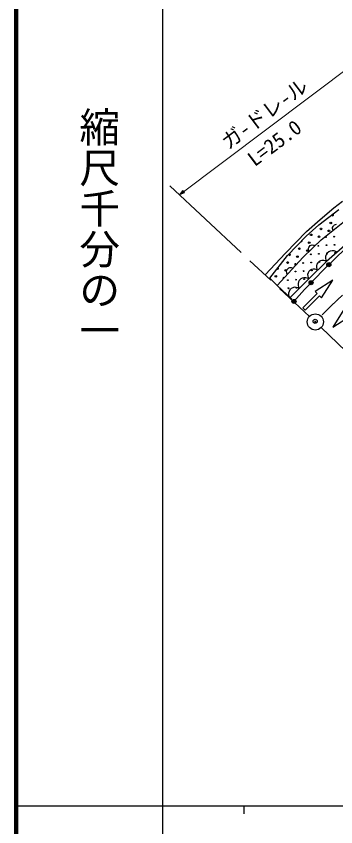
# Model space of a CAD drawing. Units: millimetres, scale not verified. Extents: x 40000 to 680000, y 20000 to 380000.
# Drawn here: x 40000 to 79323, y 202409 to 302139 of the extents above; entities that cross this region are included whole.
import ezdxf
from ezdxf.enums import TextEntityAlignment as Align

# ---------------------------------------------------------------- set-up
doc = ezdxf.new("R2010")
doc.units = ezdxf.units.MM
doc.header["$LTSCALE"] = 1000
doc.header["$PDMODE"] = 32
doc.header["$PDSIZE"] = 500
doc.linetypes.add('CHAIN', pattern=[18.5, 12, -1.5, 3.5, -1.5])
for name, color, linetype, lineweight in [('M-BGD', 7, 'Continuous', 25), ('M-BMK', 2, 'CHAIN', 13), ('M-BMK-SRVR', 3, 'Continuous', 25), ('M-STR-HTXT', 7, 'Continuous', 13), ('M-STR-STRC', 7, 'Continuous', 25), ('M-TTL', 2, 'Continuous', 140), ('M-TTL-BAND', 7, 'Continuous', 25)]:
    doc.layers.add(name, color=color, linetype=linetype, lineweight=lineweight)
doc.layers.add('M-OTRS', color=6, linetype='Continuous')
doc.styles.add('@ＭＳ ゴシック', font='')
doc.styles.add('ＭＳ ゴシック', font='')
doc.styles.get('@ＭＳ ゴシック').set_extended_font_data('@MS Gothic')
doc.styles.get('ＭＳ ゴシック').set_extended_font_data('MS Gothic')

# ---------------------------------------------------------------- blocks, each defined once
blk = doc.blocks.new('BUHIN4')
at = {"color": 6, "linetype": 'Continuous', "lineweight": 25}
for radius in [50, 43.8, 37.5, 31.2, 25, 18.8, 12.5, 6.2]:
    blk.add_circle((0, 0), radius, dxfattribs=at)

msp = doc.modelspace()

# ---------------------------------------------------------------- linework, layer by layer
at = {"layer": 'M-BGD'}
for p, q in [((79096, 278560), (80129, 279382)), ((77250, 276481), (79693, 278365)), ((77386, 277123), (79096, 278560)), ((77521, 274609), (81232, 277571)), ((75659, 275059), (77250, 276481)), ((75726, 275650), (77386, 277123)), ((78937, 276152), (78985, 276268)), ((78985, 276268), (79055, 276368)), ((79055, 276368), (79177, 276465)), ((79177, 276465), (79290, 276511)), ((79290, 276511), (79414, 276533)), ((73149, 273003), (75726, 275650)), ((78931, 276007), (78937, 276152)), ((78945, 275893), (78931, 276007)), ((78986, 275778), (78945, 275893)), ((73390, 272693), (75659, 275059)), ((75308, 272507), (77521, 274609)), ((75971, 273582), (76010, 273701)), ((75978, 273437), (75971, 273582)), ((76002, 273325), (75978, 273437)), ((76052, 273214), (76002, 273325)), ((76010, 273701), (76071, 273807)), ((76071, 273807), (76183, 273914)), ((76183, 273914), (76292, 273970)), ((76292, 273970), (76414, 274002)), ((76414, 274002), (76560, 273989)), ((76560, 273989), (76671, 273960)), ((76671, 273960), (76777, 273903)), ((80532, 273546), (77898, 271022)), ((80780, 274216), (78177, 271958)), ((78861, 273287), (78650, 273241)), ((79112, 273254), (78861, 273287)), ((70619, 270317), (73149, 273003)), ((71196, 269906), (73390, 272693)), ((72119, 269021), (75308, 272507)), ((78067, 272598), (78064, 272345)), ((78064, 272345), (78099, 272153)), ((78142, 272800), (78067, 272598)), ((78253, 272982), (78142, 272800)), ((78454, 273157), (78253, 272982)), ((78650, 273241), (78454, 273157)), ((79300, 273194), (79112, 273254)), ((79479, 273087), (79300, 273194)), ((78177, 271958), (75992, 269813)), ((77007, 271630), (76952, 271447)), ((76952, 271447), (76963, 271222)), ((77096, 271797), (77007, 271630)), ((77265, 271964), (77096, 271797)), ((77434, 272049), (77265, 271964)), ((77618, 272101), (77434, 272049)), ((77843, 272086), (77618, 272101)), ((78013, 272043), (77843, 272086)), ((78177, 271958), (78013, 272043)), ((78099, 272153), (78177, 271958)), ((73270, 270756), (73300, 270878)), ((73287, 270612), (73270, 270756)), ((73319, 270502), (73287, 270612)), ((73300, 270878), (73353, 270988)), ((73376, 270395), (73319, 270502)), ((73353, 270988), (73458, 271103)), ((73458, 271103), (73563, 271166)), ((73563, 271166), (73682, 271207)), ((73682, 271207), (73829, 271204)), ((73829, 271204), (73941, 271183)), ((73941, 271183), (74051, 271133)), ((77898, 271022), (75483, 268534)), ((75915, 270558), (75859, 270374)), ((75859, 270374), (75871, 270149)), ((76003, 270725), (75915, 270558)), ((76172, 270891), (76003, 270725)), ((76341, 270976), (76172, 270891)), ((76526, 271028), (76341, 270976)), ((76750, 271013), (76526, 271028)), ((76920, 270971), (76750, 271013)), ((77084, 270885), (76920, 270971)), ((76963, 271222), (77005, 271054)), ((77005, 271054), (77084, 270885)), ((72119, 269021), (71196, 269906)), ((75992, 269813), (73659, 267472)), ((74734, 269446), (74675, 269247)), ((74827, 269627), (74734, 269446)), ((75008, 269808), (74827, 269627)), ((75189, 269902), (75008, 269808)), ((75387, 269961), (75189, 269902)), ((75630, 269946), (75387, 269961)), ((75814, 269903), (75630, 269946)), ((75992, 269813), (75814, 269903)), ((75871, 270149), (75912, 269981)), ((75912, 269981), (75992, 269813)), ((73903, 267310), (72119, 269021)), ((73567, 268275), (73509, 268077)), ((73660, 268457), (73567, 268275)), ((73841, 268638), (73660, 268457)), ((74022, 268732), (73841, 268638)), ((74220, 268791), (74022, 268732)), ((75483, 268534), (74179, 267046)), ((74463, 268776), (74220, 268791)), ((74647, 268733), (74463, 268776)), ((74825, 268642), (74647, 268733)), ((74675, 269247), (74690, 269004)), ((74690, 269004), (74737, 268823)), ((74737, 268823), (74825, 268642)), ((73509, 268077), (73524, 267834)), ((73524, 267834), (73571, 267653)), ((73571, 267653), (73659, 267472))]:
    msp.add_line(p, q, dxfattribs=at)
for centre, radius in [((78708, 276707), 99.5), ((76289, 275241), 99.5), ((77499, 275974), 99.5), ((78470, 275735), 99.5), ((76051, 274269), 99.5), ((77260, 275002), 99.5), ((78118, 274957), 49.7), ((79116, 275017), 49.7), ((74841, 273536), 99.5), ((75813, 273298), 99.5), ((77180, 273898), 49.7), ((78178, 273958), 49.7), ((79177, 274019), 49.7), ((74603, 272565), 99.5), ((76243, 272839), 49.7), ((77241, 272900), 49.7), ((78239, 272960), 49.7), ((79237, 273021), 49.7), ((73394, 271832), 99.5), ((75305, 271780), 49.7), ((76303, 271841), 49.7), ((77301, 271902), 49.7), ((78470, 271570), 249), ((78470, 271570), 220), ((78470, 271570), 191), ((78470, 271570), 161), ((78470, 271570), 132), ((78470, 271570), 97.5), ((78470, 271570), 67.5), ((78470, 271570), 38.7), ((78470, 271570), 7.5), ((73156, 270861), 99.5), ((74368, 270722), 49.7), ((75366, 270782), 49.7), ((76364, 270843), 49.7), ((71946, 270128), 99.5), ((73430, 269663), 49.7), ((74428, 269724), 49.7), ((75426, 269784), 49.7), ((76277, 269352), 249), ((76277, 269352), 220), ((76277, 269352), 191), ((76277, 269352), 161), ((76277, 269352), 132), ((76277, 269352), 97.5), ((76277, 269352), 67.5), ((76277, 269352), 38.7), ((76277, 269352), 7.5), ((73491, 268665), 49.7), ((74489, 268725), 49.7), ((74179, 267046), 249), ((74179, 267046), 220), ((74179, 267046), 191), ((74179, 267046), 161), ((74179, 267046), 132), ((74179, 267046), 97.5), ((74179, 267046), 67.5), ((74179, 267046), 38.7), ((74179, 267046), 7.5)]:
    msp.add_circle(centre, radius, dxfattribs=at)
for centre, radius, start, end in [((78946, 277678), 99.5, 155.09033, 100.1944), ((77737, 276945), 99.5, 262.29346, 352.99124), ((75080, 274508), 99.5, 247.64514, 24.75507), ((77022, 274031), 99.5, 92.99191, 174.07269), ((73632, 272803), 99.5, 145.06464, 127.33557), ((74365, 271594), 99.5, 354.37115, 280.73662), ((72184, 271099), 99.5, 208.73743, 74.82227), ((72917, 269890), 99.5, 48.85788, 226.24992), ((72492, 268604), 49.7, 14.27075, 78.13248), ((73551, 267667), 49.7, 300.06342, 152.33978)]:
    msp.add_arc(centre, radius, start, end, dxfattribs=at)
at = {"layer": 'M-BMK'}
for p, q in [((58909, 281277), (76078, 265208)), ((77528, 263830), (105951, 236422))]:
    msp.add_line(p, q, dxfattribs=at)
msp.add_arc((120533, 223438), 60000, 101.72742, 135.82681, dxfattribs=at)
at = {"layer": 'M-BMK-SRVR'}
msp.add_circle((76808, 264524), 995, dxfattribs=at)
at = {"layer": 'M-OTRS'}
msp.add_point((76787, 264595), dxfattribs=at)
at = {"layer": 'M-STR-HTXT'}
for p, q in [((60096, 280166), (82567, 297068)), ((60518, 280686), (60096, 280166)), ((60096, 280166), (60714, 280427)), ((60150, 280206), (60520, 280657)), ((60686, 280436), (60151, 280207)), ((60203, 280246), (60515, 280623)), ((60652, 280441), (60203, 280246)), ((60255, 280285), (60510, 280589)), ((60618, 280446), (60255, 280285)), ((60308, 280325), (60505, 280555)), ((60584, 280451), (60308, 280325)), ((60360, 280364), (60501, 280521)), ((60549, 280456), (60360, 280364)), ((60413, 280404), (60496, 280486)), ((60506, 280473), (60413, 280404)), ((60515, 280460), (60413, 280404)), ((60496, 280486), (60515, 280460)), ((60501, 280521), (60549, 280456)), ((60505, 280555), (60584, 280451)), ((60510, 280589), (60618, 280446)), ((60515, 280623), (60652, 280441)), ((60714, 280427), (60518, 280686)), ((60520, 280657), (60686, 280436))]:
    msp.add_line(p, q, dxfattribs=at)
at = {"layer": 'M-STR-STRC'}
for p, q in [((78945, 269652), (76779, 268282)), ((77575, 267486), (78945, 269652)), ((76779, 268282), (77045, 268016)), ((77045, 268016), (75277, 266249)), ((75542, 265983), (77310, 267751)), ((77310, 267751), (77575, 267486)), ((75277, 266249), (75542, 265983)), ((80326, 266061), (78956, 263896)), ((78956, 263896), (81122, 265266))]:
    msp.add_line(p, q, dxfattribs=at)
at = {"layer": 'M-TTL'}
msp.add_line((40000, 380000), (40000, 20000), dxfattribs=at)
at = {"layer": 'M-TTL-BAND'}
for p, q in [((58000, 370000), (58000, 20000)), ((40000, 205000), (579000, 205000)), ((68000, 205000), (68000, 204000))]:
    msp.add_line(p, q, dxfattribs=at)

# ---------------------------------------------------------------- block references
at = {"layer": 'M-OTRS', "rotation": 36}
msp.add_blockref('BUHIN4', (76808, 264524), dxfattribs=at)

# ---------------------------------------------------------------- texts
at = {"layer": 'M-STR-HTXT', "style": 'ＭＳ ゴシック'}
for s, p in [('ガ-ドレ-ル', (66432, 285222)), ('L=25.0', (69676, 283120))]:
    msp.add_text(s, height=1833, rotation=37, dxfattribs=at).set_placement(p, align=Align.BOTTOM_LEFT)
at = {"layer": 'M-TTL-BAND', "style": '@ＭＳ ゴシック'}
msp.add_text('縮尺千分の一', height=3666, rotation=270, dxfattribs=at).set_placement((47277, 291030), align=Align.BOTTOM_LEFT)

doc.saveas('drawing.dxf')
